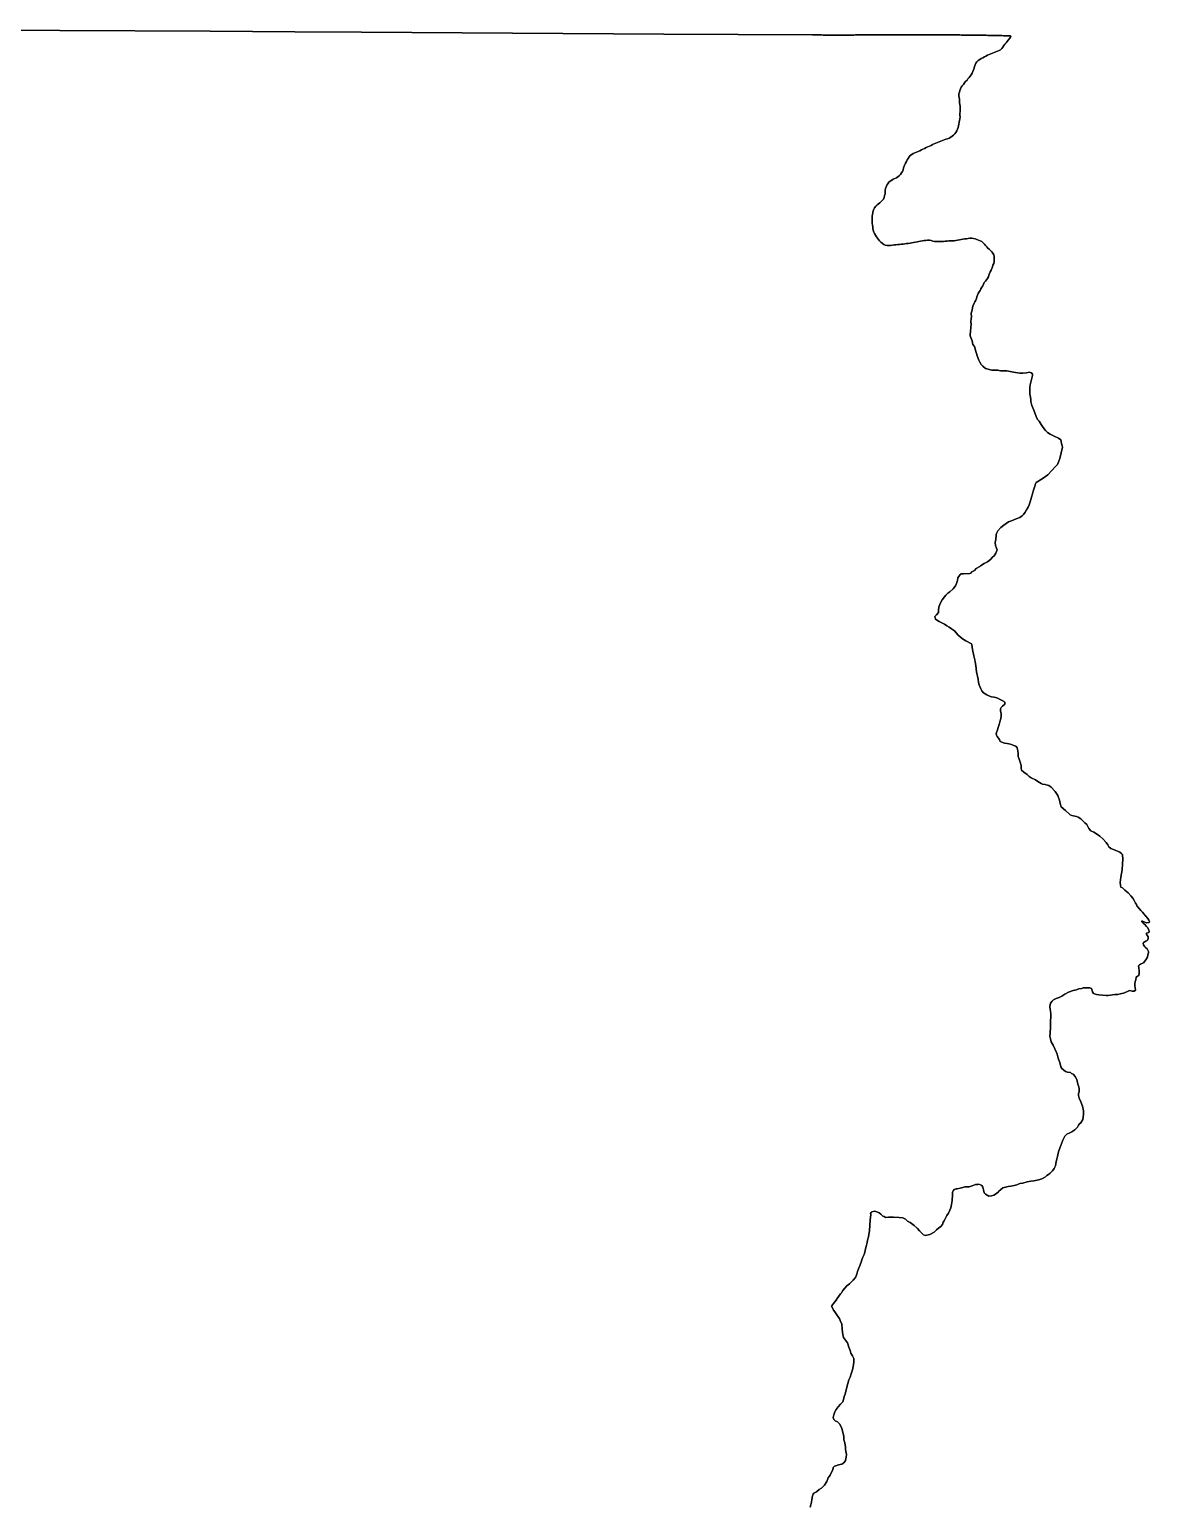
# Model space of a CAD drawing. Header units: inches. Extents: x 141448 to 685535, y 3466439 to 4099221.
# Drawn here: x 445499 to 457434, y 3763349 to 3779074 of the extents above; entities that cross this region are included whole.
import ezdxf

# ---------------------------------------------------------------- set-up
doc = ezdxf.new("R2010")
doc.units = ezdxf.units.IN
doc.header["$MEASUREMENT"] = 0
doc.layers.add('az_county', color=7, linetype='Continuous')

msp = doc.modelspace()

# ---------------------------------------------------------------- linework, layer by layer
at = {"layer": 'az_county'}
for points in [[(444208.90625, 3779073.75), (445820.53125, 3779064.75), (447422.84375, 3779055.75), (448326.03125, 3779050.75), (449036.0625, 3779046.25), (450644.96875, 3779035.75), (452258.09375, 3779025.5), (453843.59375, 3779015.75), (453862.90625, 3779015.75), (453883.8125, 3779015.5), (453901, 3779015.75), (453920, 3779015.5), (453939.09375, 3779015.5), (453958.09375, 3779015.25), (453977.1875, 3779015.25), (453996.3125, 3779015.25), (454015.40625, 3779015.25), (454034.5, 3779015.25), (454053.59375, 3779015.25), (454072.8125, 3779015.25), (454091.90625, 3779015.25), (454111, 3779015.25), (454130.1875, 3779015.25), (454149.3125, 3779015.25), (454168.5, 3779015.25), (454187.6875, 3779015.25), (454206.90625, 3779015.25), (454226.09375, 3779015.25), (454245.3125, 3779015.25), (454264.5, 3779015.25), (454283.6875, 3779015.25), (454302.90625, 3779015.5), (454322.09375, 3779015.5), (454341.40625, 3779015.5), (454360.59375, 3779015.75), (454379.8125, 3779015.75), (454399.09375, 3779015.75), (454418.3125, 3779015.75), (454437.59375, 3779015.75), (454456.8125, 3779015.75), (454476.09375, 3779015.75), (454495.3125, 3779016), (454514.59375, 3779016), (454533.8125, 3779016.25), (454553.09375, 3779016.25), (454572.3125, 3779016.25), (454591.59375, 3779016.25), (454610.90625, 3779016.25), (454630.09375, 3779016.25), (454649.40625, 3779016.25), (454668.59375, 3779016.5), (454687.90625, 3779016.5), (454707.09375, 3779016.75), (454726.3125, 3779016.75), (454745.59375, 3779016.75), (454764.8125, 3779016.75), (454784.09375, 3779016.75), (454803.3125, 3779016.75), (454822.5, 3779016.75), (454841.6875, 3779016.75), (454860.90625, 3779016.75), (454880.09375, 3779016.75), (454899.3125, 3779017), (454918.5, 3779017), (454937.6875, 3779017), (454956.90625, 3779017), (454976, 3779017), (454995.1875, 3779017), (455014.3125, 3779017), (455033.40625, 3779017), (455052.59375, 3779017), (455071.6875, 3779017), (455090.8125, 3779017), (455109.90625, 3779016.75), (455129, 3779016.75), (455148.09375, 3779016.75), (455167.09375, 3779016.75), (455186.1875, 3779016.75), (455205.3125, 3779016.75), (455224.3125, 3779016.75), (455243.3125, 3779016.75), (455262.3125, 3779016.5), (455281.3125, 3779016.25), (455300.1875, 3779016.25), (455319.09375, 3779016.25), (455338.09375, 3779016.25), (455357, 3779016), (455375.90625, 3779015.75), (455394.8125, 3779015.75), (455413.6875, 3779015.5), (455432.5, 3779015.25), (455451.40625, 3779015.25), (455470.1875, 3779015), (455488.90625, 3779014.75), (455495.8125, 3779014.75), (455507.8125, 3779014.75), (455526.5, 3779014.5), (455545.3125, 3779014.25), (455563.90625, 3779014), (455582.59375, 3779013.75), (455601.3125, 3779013.5), (455620, 3779013.25), (455638.59375, 3779013), (455657.3125, 3779012.75), (455675.8125, 3779012.25), (455694.40625, 3779012.25), (455712.90625, 3779011.75), (455731.40625, 3779011.25), (455749.90625, 3779011.25), (455768.40625, 3779010.75), (455786.90625, 3779010.25), (455805.3125, 3779010), (455823.6875, 3779009.5), (455842, 3779009.25), (455860.40625, 3779008.75), (455878.6875, 3779008.25), (455896.90625, 3779007.75), (455915.3125, 3779007.25), (455933.40625, 3779006.75), (455951.59375, 3779006.25), (455958.40625, 3778998.25), (455946.3125, 3778981.75), (455926.90625, 3778961.25), (455917.3125, 3778947.75), (455905.59375, 3778933), (455893.8125, 3778918.25), (455882.09375, 3778903.25), (455871.59375, 3778887.25), (455862.09375, 3778870.75), (455848.3125, 3778858.75), (455831.1875, 3778850.25), (455813.8125, 3778842.5), (455796.3125, 3778835.25), (455778.40625, 3778828.75), (455760.40625, 3778822.25), (455742.6875, 3778815.75), (455725.40625, 3778807.75), (455708.8125, 3778798.75), (455692, 3778789.75), (455675.09375, 3778781.25), (455658.3125, 3778772.5), (455641.40625, 3778763.75), (455624.8125, 3778754.25), (455609.3125, 3778743.25), (455595, 3778730.75), (455583.8125, 3778715.5), (455575.8125, 3778698.25), (455570.40625, 3778680.25), (455564.40625, 3778662.25), (455558.90625, 3778643.75), (455553, 3778625.75), (455545.09375, 3778608.5), (455535.3125, 3778592.25), (455524.1875, 3778576.75), (455512.09375, 3778562.25), (455499.59375, 3778548), (455490.90625, 3778533.75), (455474.8125, 3778519.25), (455462.8125, 3778504.25), (455451.1875, 3778489.25), (455439.8125, 3778474.25), (455428.90625, 3778458.75), (455418.6875, 3778442.5), (455412.8125, 3778424.75), (455408.40625, 3778406.25), (455403.59375, 3778387.75), (455403.59375, 3778368.75), (455406.40625, 3778350), (455408.3125, 3778331), (455409.8125, 3778312.25), (455411.40625, 3778293.25), (455413.4375, 3778274.25), (455415.84375, 3778255.5), (455417.71875, 3778236.75), (455417.21875, 3778217.75), (455416.125, 3778198.75), (455414.84375, 3778179.75), (455414.9375, 3778160.75), (455415.125, 3778141.75), (455412.34375, 3778123.25), (455408.53125, 3778104.25), (455405.125, 3778085.75), (455401.84375, 3778067), (455398.125, 3778048.25), (455394.34375, 3778029.75), (455389.4375, 3778011.25), (455381.125, 3777994.5), (455370.9375, 3777978.25), (455360.125, 3777962.75), (455346.9375, 3777949.25), (455332.125, 3777937.25), (455316.625, 3777926), (455300.125, 3777916.75), (455282.34375, 3777910.25), (455264.125, 3777904.75), (455245.9375, 3777899), (455228.34375, 3777892.25), (455211.34375, 3777883.5), (455194.125, 3777875.75), (455176.34375, 3777869), (455158.4375, 3777862.25), (455140.84375, 3777855.25), (455123.53125, 3777847.75), (455106.34375, 3777839.75), (455089.125, 3777831.75), (455071.9375, 3777823.5), (455054.84375, 3777815.25), (455037.625, 3777807.25), (455020.4375, 3777799), (455003.34375, 3777790.75), (454986.21875, 3777782.75), (454969.125, 3777774.25), (454951.9375, 3777766.25), (454934.03125, 3777759.75), (454916.125, 3777753.75), (454900.53125, 3777742.75), (454884.9375, 3777732), (454874.03125, 3777716.5), (454863.34375, 3777700.75), (454852.4375, 3777685.25), (454843.34375, 3777668.75), (454835.21875, 3777651.5), (454827.625, 3777634), (454820.53125, 3777616.25), (454814.125, 3777598.75), (454809.34375, 3777580.25), (454802.125, 3777562.75), (454792.4375, 3777546.25), (454781.71875, 3777530.5), (454768.625, 3777516.75), (454753.84375, 3777504.75), (454737.4375, 3777495.25), (454720.4375, 3777486.75), (454703.84375, 3777477.75), (454686.9375, 3777468.75), (454670.84375, 3777459), (454656.625, 3777446.25), (454645.125, 3777431.25), (454635.625, 3777414.75), (454627.53125, 3777397.25), (454621.9375, 3777379.25), (454619.125, 3777360.25), (454617.625, 3777341.75), (454616.125, 3777322.75), (454611.53125, 3777304.25), (454607.34375, 3777285.75), (454600.34375, 3777267.75), (454587.71875, 3777254.25), (454573.625, 3777241.5), (454561.125, 3777227.25), (454545.71875, 3777216.25), (454531.125, 3777204.25), (454518.03125, 3777190.25), (454505.4375, 3777175.75), (454495.625, 3777160), (454489.9375, 3777141.75), (454485.84375, 3777123.25), (454482.625, 3777104.5), (454480.21875, 3777085.75), (454478.71875, 3777066.75), (454478.625, 3777047.75), (454478.4375, 3777028.75), (454479.34375, 3777009.75), (454482.84375, 3776991), (454484.625, 3776972.25), (454486.71875, 3776953.25), (454490.4375, 3776934.75), (454496.125, 3776916.25), (454504.21875, 3776899.25), (454513.71875, 3776882.75), (454523.84375, 3776866.75), (454534.53125, 3776851), (454545.9375, 3776835.75), (454558.53125, 3776821.75), (454572.4375, 3776808.75), (454587.03125, 3776796.25), (454602.21875, 3776784.75), (454619.03125, 3776776.5), (454637.625, 3776772.25), (454656.625, 3776772.25), (454675.53125, 3776773.75), (454694.34375, 3776776.25), (454713.34375, 3776778.25), (454732.125, 3776780.25), (454751.03125, 3776782.25), (454769.9375, 3776784.25), (454788.84375, 3776786.25), (454807.625, 3776788.25), (454826.53125, 3776790.5), (454845.34375, 3776792.75), (454864.125, 3776795.75), (454882.9375, 3776798.75), (454901.625, 3776801.75), (454920.34375, 3776804.75), (454939.125, 3776807.75), (454957.84375, 3776811.25), (454976.4375, 3776814.25), (454995.125, 3776817.75), (455013.625, 3776822.25), (455032.34375, 3776825.75), (455051.21875, 3776827.25), (455070.21875, 3776829.25), (455088.9375, 3776830.25), (455107.125, 3776824.75), (455125.34375, 3776819.25), (455143.9375, 3776815.75), (455162.9375, 3776814.75), (455181.9375, 3776814.25), (455200.9375, 3776813.75), (455219.9375, 3776813.75), (455238.84375, 3776815), (455257.625, 3776817.25), (455276.4375, 3776820), (455295.34375, 3776821.75), (455314.4375, 3776821.75), (455333.4375, 3776821.5), (455352.21875, 3776823.75), (455370.9375, 3776827.25), (455389.625, 3776830.75), (455408.125, 3776834.25), (455426.84375, 3776838.25), (455445.4375, 3776841.75), (455464.21875, 3776844.25), (455476.125, 3776844.75), (455483.21875, 3776845.25), (455502.125, 3776847.25), (455520.9375, 3776849.25), (455539.9375, 3776849.75), (455559.03125, 3776847.75), (455577.34375, 3776843.25), (455595.625, 3776837.5), (455613.53125, 3776830.75), (455630.84375, 3776823.25), (455646.9375, 3776813.75), (455661.71875, 3776801.25), (455675.53125, 3776788.25), (455687.9375, 3776773.75), (455699.84375, 3776759), (455712.9375, 3776745.25), (455726.625, 3776732.25), (455740.4375, 3776719.25), (455753.125, 3776704.75), (455764.84375, 3776689.75), (455774.9375, 3776673.75), (455778.625, 3776655.25), (455779.4375, 3776636.25), (455779.34375, 3776617.25), (455778.34375, 3776598.25), (455773.9375, 3776579.75), (455766.21875, 3776562.5), (455761.21875, 3776544.25), (455754.71875, 3776526.25), (455747.03125, 3776508.75), (455737.9375, 3776492.25), (455729.125, 3776475.25), (455723.4375, 3776457.25), (455717.125, 3776439.25), (455707.84375, 3776422.75), (455697.4375, 3776407), (455686.125, 3776391.75), (455673.84375, 3776377.25), (455665.03125, 3776360.5), (455657.21875, 3776343.25), (455646.84375, 3776327.25), (455637.84375, 3776310.75), (455628.84375, 3776294), (455618.84375, 3776277.75), (455609.34375, 3776261.25), (455601.625, 3776244), (455595.34375, 3776226), (455590.03125, 3776207.75), (455582.9375, 3776190.25), (455573.84375, 3776173.5), (455564.625, 3776156.75), (455551.71875, 3776125.25), (455548.84375, 3776109.75), (455543.125, 3776085.5), (455535.4375, 3776051.25), (455536.9375, 3776012.75), (455535.625, 3775993.75), (455530.4375, 3775959.75), (455532.625, 3775933.25), (455531.84375, 3775898.5), (455526.53125, 3775856.25), (455523.21875, 3775826.25), (455522.53125, 3775810.5), (455544.03125, 3775757.75), (455553.4375, 3775719.75), (455570.4375, 3775695.25), (455581.625, 3775657.75), (455599.4375, 3775599), (455616.21875, 3775552.5), (455626.34375, 3775528.5), (455640.84375, 3775503.25), (455656.53125, 3775486.25), (455686.21875, 3775461.5), (455755.125, 3775446.25), (455819.71875, 3775443.75), (455846.53125, 3775438.75), (455881.34375, 3775436.25), (455914.9375, 3775435.75), (455983.84375, 3775423.25), (456053.84375, 3775412.25), (456083.71875, 3775412), (456122.21875, 3775417.25), (456155.21875, 3775421.75), (456174.125, 3775416.25), (456189.34375, 3775405), (456188.53125, 3775386.75), (456168.4375, 3775317.75), (456162.625, 3775289.25), (456158.125, 3775261), (456157.9375, 3775225), (456160.03125, 3775190.25), (456167.71875, 3775157), (456169.34375, 3775133.25), (456170.9375, 3775109.25), (456182.21875, 3775067), (456201.34375, 3775018), (456226.4375, 3774951.75), (456242.625, 3774919.25), (456258.9375, 3774902.75), (456281.21875, 3774864.75), (456299.9375, 3774833.25), (456326.53125, 3774803.25), (456346.4375, 3774780.25), (456376.21875, 3774762.25), (456418.84375, 3774741.25), (456464.9375, 3774719.5), (456489.84375, 3774702.75), (456493.9375, 3774683.75), (456498.125, 3774663), (456504.625, 3774639.75), (456506.34375, 3774625.75), (456477.21875, 3774504.75), (456469.03125, 3774475), (456452.34375, 3774439), (456433.84375, 3774416.5), (456350.125, 3774330.25), (456327.34375, 3774310.25), (456301.53125, 3774292.25), (456272.125, 3774275.25), (456227.34375, 3774246.25), (456220.4375, 3774234.25), (456211.125, 3774210.25), (456206.625, 3774187.25), (456195.4375, 3774156.25), (456187.84375, 3774127.5), (456178.4375, 3774090.75), (456162.84375, 3774041.5), (456150.9375, 3774009.75), (456140.34375, 3773985.25), (456124.21875, 3773957.25), (456110.625, 3773931.75), (456090.84375, 3773905.75), (456077.34375, 3773892.25), (456052.71875, 3773874.25), (456012.34375, 3773859.25), (455962.71875, 3773839.25), (455930.9375, 3773828), (455908.21875, 3773812.75), (455883.625, 3773792.25), (455848.625, 3773766.75), (455819.03125, 3773731.25), (455803.53125, 3773704.25), (455801.625, 3773694.5), (455799.03125, 3773672), (455797.625, 3773654.25), (455795.125, 3773639.75), (455788.125, 3773608.5), (455792.71875, 3773576.75), (455804.125, 3773549.75), (455809.4375, 3773531.25), (455806.9375, 3773522.75), (455804.4375, 3773513.75), (455795.125, 3773494.75), (455777.84375, 3773466.75), (455761.125, 3773451), (455739.625, 3773427.25), (455708.9375, 3773403.75), (455672.71875, 3773384.25), (455634.125, 3773360.75), (455624.84375, 3773353), (455587.4375, 3773332.5), (455568.4375, 3773311.75), (455541.4375, 3773295.5), (455530.34375, 3773282.25), (455518.03125, 3773278), (455453.53125, 3773276.25), (455425.34375, 3773275.75), (455417.9375, 3773267.75), (455408.625, 3773257.25), (455391.9375, 3773230.75), (455389.34375, 3773204.25), (455376.84375, 3773172.75), (455366.84375, 3773147.25), (455340.9375, 3773113.75), (455308.34375, 3773082.25), (455286.21875, 3773070.25), (455264.125, 3773045.75), (455248.625, 3773028.75), (455225.84375, 3772998.25), (455204.875, 3772959.25), (455191.0625, 3772918.75), (455185.375, 3772889.25), (455185.0625, 3772863.75), (455165.96875, 3772836.25), (455148.15625, 3772819.75), (455152.75, 3772793), (455194.0625, 3772765.75), (455248.15625, 3772739), (455273.65625, 3772720.5), (455299.15625, 3772705.75), (455322.875, 3772689.75), (455357.375, 3772666.25), (455396.65625, 3772622.25), (455436.65625, 3772587.25), (455442.96875, 3772582.75), (455476.15625, 3772560.75), (455536.375, 3772530.25), (455542.375, 3772521), (455547.96875, 3772468.25), (455563.96875, 3772400.25), (455571.46875, 3772358.25), (455576.15625, 3772336.25), (455583.875, 3772297), (455592.46875, 3772231.5), (455608.875, 3772151.75), (455613.46875, 3772118.75), (455620.5625, 3772091.75), (455636.65625, 3772049), (455646.375, 3772027.5), (455664.46875, 3772007.25), (455701.46875, 3771984.75), (455720.96875, 3771976.75), (455751.96875, 3771963.25), (455778.15625, 3771960.5), (455807.96875, 3771953.5), (455842.65625, 3771937.25), (455877.375, 3771918.25), (455884.75, 3771912.75), (455891.875, 3771907.75), (455893.46875, 3771886.25), (455867.0625, 3771863.75), (455852.96875, 3771849.25), (455845.46875, 3771836.5), (455847.75, 3771810.75), (455852.46875, 3771785.75), (455852.15625, 3771758.25), (455848.375, 3771731.75), (455840.65625, 3771698.25), (455830.65625, 3771669.75), (455820.0625, 3771638.75), (455815.5625, 3771611.75), (455803.75, 3771583.25), (455799.96875, 3771567.25), (455802.96875, 3771557.5), (455811.375, 3771542.75), (455836.15625, 3771510.75), (455843.25, 3771489.75), (455859.65625, 3771483), (455888.875, 3771471.25), (455918.75, 3771466.75), (455951.65625, 3771459.25), (455989.96875, 3771446), (456010.0625, 3771437.75), (456022.65625, 3771420), (456026.25, 3771407.75), (456033.875, 3771364.25), (456035.375, 3771328.25), (456044.96875, 3771300.25), (456055.65625, 3771267), (456066.375, 3771231.5), (456067.96875, 3771202.75), (456068.96875, 3771183.25), (456094.96875, 3771160.25), (456130.25, 3771135.75), (456153.25, 3771115.75), (456173.25, 3771102.25), (456218.25, 3771079.25), (456243.75, 3771060.75), (456280.15625, 3771040.75), (456294.15625, 3771034.75), (456324.0625, 3771030.25), (456348.96875, 3771023.75), (456361.15625, 3771018.75), (456386.65625, 3771002.75), (456427.875, 3770956), (456456.15625, 3770913), (456466.375, 3770892.75), (456475.25, 3770864), (456482.875, 3770827.25), (456494.15625, 3770793.5), (456537.875, 3770752.25), (456580.875, 3770715.25), (456589.375, 3770706.75), (456605.15625, 3770698.75), (456640.46875, 3770691.75), (456655.65625, 3770689), (456673.375, 3770681.5), (456703.65625, 3770664.25), (456746.0625, 3770620.5), (456767.875, 3770603.25), (456789.46875, 3770561.5), (456808.875, 3770535.75), (456840.46875, 3770522), (456869.5625, 3770504.75), (456903.5625, 3770479.75), (456936.375, 3770452.75), (456971.96875, 3770412.75), (456991.875, 3770386.75), (457000.25, 3770364.75), (457023.375, 3770348.75), (457049.875, 3770337.75), (457116.96875, 3770310.25), (457136.96875, 3770296.5), (457144.375, 3770289.75), (457147.375, 3770284.25), (457151.75, 3770231), (457147.65625, 3770185.25), (457142.875, 3770121.75), (457130.65625, 3770044.75), (457123.46875, 3769988), (457124.46875, 3769956.25), (457127.375, 3769936), (457145.5625, 3769927.75), (457172.875, 3769906.25), (457206.15625, 3769874.75), (457234.65625, 3769844.75), (457256.96875, 3769818.25), (457269.5625, 3769795.5), (457283.96875, 3769766.75), (457296.65625, 3769751.75), (457300.25, 3769738.25), (457322.65625, 3769710.75), (457341.96875, 3769689.75), (457358.875, 3769669.5), (457373.375, 3769651.75), (457393.375, 3769630.25), (457415.0625, 3769604.25), (457428.375, 3769585.25), (457434.375, 3769571.25), (457430.65625, 3769560.75), (457401.875, 3769556.75), (457366.65625, 3769571.75), (457358.65625, 3769576), (457350.75, 3769575.25), (457351.375, 3769566.75), (457368.375, 3769552.75), (457384.65625, 3769539.75), (457402.15625, 3769517.75), (457415.46875, 3769501.75), (457428.0625, 3769477.75), (457429.15625, 3769464.75), (457426.65625, 3769454.25), (457403.96875, 3769446), (457400.875, 3769432.75), (457404.46875, 3769428.75), (457414.15625, 3769418.5), (457420.15625, 3769406.25), (457421.25, 3769392.75), (457417.46875, 3769376.75), (457411.375, 3769367.25), (457394.75, 3769360.5), (457376.96875, 3769352.25), (457369.65625, 3769346.75), (457366.46875, 3769335.25), (457369.46875, 3769322.75), (457385.75, 3769302.5), (457396.65625, 3769292), (457408.15625, 3769279.25), (457423.15625, 3769252.75), (457422.46875, 3769236.75), (457415.5625, 3769216.25), (457414.75, 3769191), (457394.375, 3769161.25), (457372.15625, 3769131.5), (457337.25, 3769117.75), (457326.15625, 3769110.25), (457317.46875, 3769097.75), (457320.96875, 3769074.25), (457325.0625, 3769045.75), (457324.15625, 3769018.75), (457319.75, 3768994.75), (457306.25, 3768987.75), (457293.96875, 3768978), (457287.65625, 3768948.75), (457281.375, 3768930.25), (457278.65625, 3768903), (457278.46875, 3768880.25), (457280.875, 3768868.25), (457286.15625, 3768839.75), (457272.5625, 3768828.25), (457250.65625, 3768830.25), (457224.46875, 3768836.25), (457213.46875, 3768832.5), (457169.375, 3768811.5), (457157.0625, 3768808.5), (457120.96875, 3768801.5), (457095.96875, 3768794.25), (457063.5625, 3768791.5), (456995.75, 3768782.75), (456972.5625, 3768782.25), (456934.75, 3768785.75), (456895.65625, 3768789.75), (456870.15625, 3768794.75), (456839.0625, 3768805.25), (456826.96875, 3768820.75), (456815.0625, 3768855.25), (456805.375, 3768861.25), (456796.875, 3768865.75), (456776.65625, 3768865.25), (456726.0625, 3768865), (456713.75, 3768858.25), (456682.65625, 3768853.75), (456656.375, 3768843.5), (456622.0625, 3768835.25), (456571.875, 3768817.75), (456533.25, 3768796.75), (456500.65625, 3768775), (456471.375, 3768762.25), (456440.65625, 3768751.75), (456412.46875, 3768736.5), (456395.875, 3768720.75), (456379.875, 3768700.75), (456374.0625, 3768664.75), (456374.46875, 3768633.5), (456379.75, 3768617.75), (456384.375, 3768582.25), (456384.15625, 3768552.25), (456380.15625, 3768514.25), (456378.0625, 3768485), (456378.96875, 3768450.25), (456374.15625, 3768381.75), (456373.875, 3768349.25), (456378.5625, 3768319.75), (456384.96875, 3768288.75), (456406.65625, 3768253.75), (456424.65625, 3768214.25), (456443.25, 3768174.5), (456449.15625, 3768157.25), (456457.46875, 3768129.25), (456465.25, 3768104.75), (456478.96875, 3768067.25), (456489.65625, 3768023.75), (456501.0625, 3768005.25), (456516.875, 3767989.25), (456537.96875, 3767973.75), (456561.75, 3767966.25), (456590.96875, 3767960.75), (456604.375, 3767952.75), (456619.5625, 3767943.25), (456642.5625, 3767920.5), (456658.75, 3767885.75), (456668.25, 3767855.5), (456672.375, 3767837.75), (456682.5625, 3767810.25), (456685.96875, 3767787.75), (456683.96875, 3767755.25), (456679.46875, 3767736.75), (456679.375, 3767717.25), (456684.65625, 3767690.25), (456704.375, 3767649.75), (456720.46875, 3767602.75), (456731.09375, 3767552.5), (456729.59375, 3767519.5), (456726.90625, 3767485.75), (456722.40625, 3767460.75), (456715, 3767445), (456702, 3767426.25), (456689.6875, 3767415.75), (456679.1875, 3767400.75), (456666.1875, 3767381.25), (456654.5, 3767366), (456639.09375, 3767350.25), (456607.78125, 3767330.75), (456585.09375, 3767318.25), (456552.6875, 3767304.5), (456532.40625, 3767282.75), (456511.28125, 3767242.25), (456489.40625, 3767185.25), (456482, 3767165.75), (456467, 3767126.75), (456460.6875, 3767101.75), (456453.6875, 3767067.25), (456449.28125, 3767053.25), (456441, 3767014.75), (456433.90625, 3766966.75), (456420.28125, 3766939.25), (456399.90625, 3766915), (456375.28125, 3766891.25), (456357.5, 3766873.75), (456340.90625, 3766864.75), (456324.40625, 3766851.25), (456302.90625, 3766836.75), (456286.28125, 3766830.25), (456264.28125, 3766823.25), (456236.1875, 3766816.75), (456200.09375, 3766809.5), (456170.6875, 3766804.25), (456129.1875, 3766797.75), (456085.1875, 3766784.25), (456053.40625, 3766778.25), (456020.90625, 3766765.75), (455991.5, 3766758), (455955.5, 3766751.5), (455928.59375, 3766746.25), (455898.59375, 3766739.75), (455871.09375, 3766732.75), (455845.28125, 3766712.75), (455829.5, 3766697), (455823.78125, 3766691.25), (455803.5, 3766674.25), (455777.09375, 3766656.75), (455751.40625, 3766647.25), (455723.90625, 3766646.25), (455687.5, 3766667.25), (455671.6875, 3766681.5), (455664, 3766712.25), (455659.40625, 3766741.5), (455648, 3766759.25), (455633.40625, 3766766.75), (455616.40625, 3766772.25), (455605.28125, 3766769.5), (455580.28125, 3766768.25), (455543.5, 3766755.75), (455514.1875, 3766745.75), (455467.1875, 3766744.25), (455446.40625, 3766738.25), (455418.1875, 3766730.5), (455384, 3766721), (455374.1875, 3766722.25), (455352.78125, 3766715.75), (455342.28125, 3766701.25), (455336.09375, 3766687.75), (455335.90625, 3766659.75), (455332.28125, 3766598.5), (455322.78125, 3766555.75), (455315.78125, 3766521.75), (455305.1875, 3766493.75), (455293.40625, 3766462.5), (455274.90625, 3766437), (455260, 3766410.75), (455244.5, 3766383.25), (455234, 3766366.25), (455227.6875, 3766343.75), (455210.40625, 3766321.25), (455186.5, 3766304.25), (455166.1875, 3766287.5), (455138.5, 3766260.75), (455091.90625, 3766236.75), (455043.59375, 3766227.25), (455027.1875, 3766232.25), (454984.78125, 3766275.25), (454963, 3766298.75), (454927.90625, 3766330.75), (454883.59375, 3766363), (454855.6875, 3766379.25), (454835.09375, 3766398.25), (454807.09375, 3766412.5), (454768.09375, 3766417.75), (454706.5, 3766419.25), (454654, 3766419.75), (454621.6875, 3766418.75), (454607.6875, 3766426.25), (454594.28125, 3766432.25), (454571.90625, 3766451.5), (454551.90625, 3766468.25), (454526.90625, 3766479.25), (454508.09375, 3766486.25), (454474.40625, 3766478.5), (454469.5, 3766470.75), (454461.5, 3766460.25), (454463.90625, 3766449.25), (454456, 3766388.75), (454450.1875, 3766277), (454441.09375, 3766212.75), (454430.40625, 3766175.75), (454426.59375, 3766151.25), (454418.40625, 3766120.75), (454407.6875, 3766081.75), (454400.09375, 3766049.25), (454391.90625, 3766022.5), (454380.09375, 3765995.75), (454370.09375, 3765964.75), (454362, 3765940.25), (454344.5, 3765895.75), (454331.5, 3765871.25), (454323.28125, 3765840.25), (454317, 3765814), (454302, 3765779.25), (454277.40625, 3765751.25), (454256.5, 3765729.5), (454236.1875, 3765710.25), (454207.28125, 3765687.75), (454189.28125, 3765663.25), (454167.90625, 3765638.5), (454151.1875, 3765614.25), (454143.1875, 3765603.75), (454124.59375, 3765579.75), (454107.40625, 3765555.25), (454095, 3765537.75), (454082.59375, 3765520), (454066, 3765499.75), (454055.5, 3765487.25), (454048.09375, 3765476.75), (454046.78125, 3765468.25), (454051.59375, 3765460.25), (454067.90625, 3765431.5), (454080.5, 3765413.75), (454094.40625, 3765390.25), (454114.90625, 3765359.75), (454129.40625, 3765340.5), (454143.1875, 3765308.75), (454153.90625, 3765283.5), (454159, 3765228.25), (454162.40625, 3765194.75), (454166.40625, 3765172.25), (454174.6875, 3765139.75), (454185.40625, 3765123.75), (454195.1875, 3765109), (454214.5, 3765080.25), (454231.78125, 3765035.75), (454243.09375, 3764999.25), (454250.1875, 3764971.75), (454268.28125, 3764942.75), (454277.40625, 3764931), (454284.5, 3764915.25), (454284.90625, 3764880.25), (454280.28125, 3764847.75), (454270.09375, 3764796), (454255.09375, 3764751.5), (454243.1875, 3764715.5), (454230.1875, 3764686.25), (454220.09375, 3764650.25), (454205.59375, 3764596), (454189.90625, 3764533.75), (454180.78125, 3764511.25), (454173.5, 3764478.25), (454167.1875, 3764452), (454143.1875, 3764429), (454116.09375, 3764401.75), (454097, 3764373.25), (454082.6875, 3764346.75), (454069, 3764314), (454063.90625, 3764285.25), (454069.90625, 3764266.25), (454085.5, 3764250.25), (454109.28125, 3764241.5), (454132.28125, 3764218.25), (454148.5, 3764188.25), (454156.28125, 3764169.75), (454171.09375, 3764115.25), (454177.59375, 3764083.75), (454177.28125, 3764047.75), (454187.40625, 3764017.75), (454193.09375, 3763970.75), (454196.1875, 3763950.75), (454200, 3763926), (454204.6875, 3763891.75), (454200.78125, 3763863.75), (454197, 3763845.25), (454193.1875, 3763828.75), (454181.40625, 3763805.75), (454176.1875, 3763802.25), (454157.40625, 3763790), (454121.40625, 3763781.25), (454093.1875, 3763773.25), (454077.90625, 3763768.75), (454065, 3763752.75), (454059.28125, 3763730.25), (454042.5, 3763698), (454030.1875, 3763673.75), (454011, 3763645.25), (453994.1875, 3763603), (453971.90625, 3763565.25), (453938.6875, 3763533.75), (453915.40625, 3763518), (453884.6875, 3763495.75), (453858.90625, 3763478.75), (453851.5, 3763468.25), (453847.6875, 3763458), (453844.59375, 3763450.75), (453834.5, 3763414.25), (453832.5, 3763384.25), (453824.90625, 3763354.75), (453818, 3763332.25)], [(453818, 3763332.25), (453824.90625, 3763354.75), (453832.5, 3763384.25), (453834.5, 3763414.25), (453844.59375, 3763450.75), (453847.6875, 3763458), (453851.5, 3763468.25), (453858.90625, 3763478.75), (453884.6875, 3763495.75), (453915.40625, 3763518), (453938.6875, 3763533.75), (453971.90625, 3763565.25), (453994.1875, 3763603), (454011, 3763645.25), (454030.1875, 3763673.75), (454042.5, 3763698), (454059.28125, 3763730.25), (454065, 3763752.75), (454077.90625, 3763768.75), (454093.1875, 3763773.25), (454121.40625, 3763781.25), (454157.40625, 3763790), (454176.1875, 3763802.25), (454181.40625, 3763805.75), (454193.1875, 3763828.75), (454197, 3763845.25), (454200.78125, 3763863.75), (454204.6875, 3763891.75), (454200, 3763926), (454196.1875, 3763950.75), (454193.09375, 3763970.75), (454187.40625, 3764017.75), (454177.28125, 3764047.75), (454177.59375, 3764083.75), (454171.09375, 3764115.25), (454156.28125, 3764169.75), (454148.5, 3764188.25), (454132.28125, 3764218.25), (454109.28125, 3764241.5), (454085.5, 3764250.25), (454069.90625, 3764266.25), (454063.90625, 3764285.25), (454069, 3764314), (454082.6875, 3764346.75), (454097, 3764373.25), (454116.09375, 3764401.75), (454143.1875, 3764429), (454167.1875, 3764452), (454173.5, 3764478.25), (454180.78125, 3764511.25), (454189.90625, 3764533.75), (454205.59375, 3764596), (454220.09375, 3764650.25), (454230.1875, 3764686.25), (454243.1875, 3764715.5), (454255.09375, 3764751.5), (454270.09375, 3764796), (454280.28125, 3764847.75), (454284.90625, 3764880.25), (454284.5, 3764915.25), (454277.40625, 3764931), (454268.28125, 3764942.75), (454250.1875, 3764971.75), (454243.09375, 3764999.25), (454231.78125, 3765035.75), (454214.5, 3765080.25), (454195.1875, 3765109), (454185.40625, 3765123.75), (454174.6875, 3765139.75), (454166.40625, 3765172.25), (454162.40625, 3765194.75), (454159, 3765228.25), (454153.90625, 3765283.5), (454143.1875, 3765308.75), (454129.40625, 3765340.5), (454114.90625, 3765359.75), (454094.40625, 3765390.25), (454080.5, 3765413.75), (454067.90625, 3765431.5), (454051.59375, 3765460.25), (454046.78125, 3765468.25), (454048.09375, 3765476.75), (454055.5, 3765487.25), (454066, 3765499.75), (454082.59375, 3765520), (454095, 3765537.75), (454107.40625, 3765555.25), (454124.59375, 3765579.75), (454143.1875, 3765603.75), (454151.1875, 3765614.25), (454167.90625, 3765638.5), (454189.28125, 3765663.25), (454207.28125, 3765687.75), (454236.1875, 3765710.25), (454256.5, 3765729.5), (454277.40625, 3765751.25), (454302, 3765779.25), (454317, 3765814), (454323.28125, 3765840.25), (454331.5, 3765871.25), (454344.5, 3765895.75), (454362, 3765940.25), (454370.09375, 3765964.75), (454380.09375, 3765995.75), (454391.90625, 3766022.5), (454400.09375, 3766049.25), (454407.6875, 3766081.75), (454418.40625, 3766120.75), (454426.59375, 3766151.25), (454430.40625, 3766175.75), (454441.09375, 3766212.75), (454450.1875, 3766277), (454456, 3766388.75), (454463.90625, 3766449.25), (454461.5, 3766460.25), (454469.5, 3766470.75), (454474.40625, 3766478.5), (454508.09375, 3766486.25), (454526.90625, 3766479.25), (454551.90625, 3766468.25), (454571.90625, 3766451.5), (454594.28125, 3766432.25), (454607.6875, 3766426.25), (454621.6875, 3766418.75), (454654, 3766419.75), (454706.5, 3766419.25), (454768.09375, 3766417.75), (454807.09375, 3766412.5), (454835.09375, 3766398.25), (454855.6875, 3766379.25), (454883.59375, 3766363), (454927.90625, 3766330.75), (454963, 3766298.75), (454984.78125, 3766275.25), (455027.1875, 3766232.25), (455043.59375, 3766227.25), (455091.90625, 3766236.75), (455138.5, 3766260.75), (455166.1875, 3766287.5), (455186.5, 3766304.25), (455210.40625, 3766321.25), (455227.6875, 3766343.75), (455234, 3766366.25), (455244.5, 3766383.25), (455260, 3766410.75), (455274.90625, 3766437), (455293.40625, 3766462.5), (455305.1875, 3766493.75), (455315.78125, 3766521.75), (455322.78125, 3766555.75), (455332.28125, 3766598.5), (455335.90625, 3766659.75), (455336.09375, 3766687.75), (455342.28125, 3766701.25), (455352.78125, 3766715.75), (455374.1875, 3766722.25), (455384, 3766721), (455418.1875, 3766730.5), (455446.40625, 3766738.25), (455467.1875, 3766744.25), (455514.1875, 3766745.75), (455543.5, 3766755.75), (455580.28125, 3766768.25), (455605.28125, 3766769.5), (455616.40625, 3766772.25), (455633.40625, 3766766.75), (455648, 3766759.25), (455659.40625, 3766741.5), (455664, 3766712.25), (455671.6875, 3766681.5), (455687.5, 3766667.25), (455723.90625, 3766646.25), (455751.40625, 3766647.25), (455777.09375, 3766656.75), (455803.5, 3766674.25), (455823.78125, 3766691.25), (455829.5, 3766697), (455845.28125, 3766712.75), (455871.09375, 3766732.75), (455898.59375, 3766739.75), (455928.59375, 3766746.25), (455955.5, 3766751.5), (455991.5, 3766758), (456020.90625, 3766765.75), (456053.40625, 3766778.25), (456085.1875, 3766784.25), (456129.1875, 3766797.75), (456170.6875, 3766804.25), (456200.09375, 3766809.5), (456236.1875, 3766816.75), (456264.28125, 3766823.25), (456286.28125, 3766830.25), (456302.90625, 3766836.75), (456324.40625, 3766851.25), (456340.90625, 3766864.75), (456357.5, 3766873.75), (456375.28125, 3766891.25), (456399.90625, 3766915), (456420.28125, 3766939.25), (456433.90625, 3766966.75), (456441, 3767014.75), (456449.28125, 3767053.25), (456453.6875, 3767067.25), (456460.6875, 3767101.75), (456467, 3767126.75), (456482, 3767165.75), (456489.40625, 3767185.25), (456511.28125, 3767242.25), (456532.40625, 3767282.75), (456552.6875, 3767304.5), (456585.09375, 3767318.25), (456607.78125, 3767330.75), (456639.09375, 3767350.25), (456654.5, 3767366), (456666.1875, 3767381.25), (456679.1875, 3767400.75), (456689.6875, 3767415.75), (456702, 3767426.25), (456715, 3767445), (456722.40625, 3767460.75), (456726.90625, 3767485.75), (456729.59375, 3767519.5), (456731.09375, 3767552.5), (456720.46875, 3767602.75), (456704.375, 3767649.75), (456684.65625, 3767690.25), (456679.375, 3767717.25), (456679.46875, 3767736.75), (456683.96875, 3767755.25), (456685.96875, 3767787.75), (456682.5625, 3767810.25), (456672.375, 3767837.75), (456668.25, 3767855.5), (456658.75, 3767885.75), (456642.5625, 3767920.5), (456619.5625, 3767943.25), (456604.375, 3767952.75), (456590.96875, 3767960.75), (456561.75, 3767966.25), (456537.96875, 3767973.75), (456516.875, 3767989.25), (456501.0625, 3768005.25), (456489.65625, 3768023.75), (456478.96875, 3768067.25), (456465.25, 3768104.75), (456457.46875, 3768129.25), (456449.15625, 3768157.25), (456443.25, 3768174.5), (456424.65625, 3768214.25), (456406.65625, 3768253.75), (456384.96875, 3768288.75), (456378.5625, 3768319.75), (456373.875, 3768349.25), (456374.15625, 3768381.75), (456378.96875, 3768450.25), (456378.0625, 3768485), (456380.15625, 3768514.25), (456384.15625, 3768552.25), (456384.375, 3768582.25), (456379.75, 3768617.75), (456374.46875, 3768633.5), (456374.0625, 3768664.75), (456379.875, 3768700.75), (456395.875, 3768720.75), (456412.46875, 3768736.5), (456440.65625, 3768751.75), (456471.375, 3768762.25), (456500.65625, 3768775), (456533.25, 3768796.75), (456571.875, 3768817.75), (456622.0625, 3768835.25), (456656.375, 3768843.5), (456682.65625, 3768853.75), (456713.75, 3768858.25), (456726.0625, 3768865), (456776.65625, 3768865.25), (456796.875, 3768865.75), (456805.375, 3768861.25), (456815.0625, 3768855.25), (456826.96875, 3768820.75), (456839.0625, 3768805.25), (456870.15625, 3768794.75), (456895.65625, 3768789.75), (456934.75, 3768785.75), (456972.5625, 3768782.25), (456995.75, 3768782.75), (457063.5625, 3768791.5), (457095.96875, 3768794.25), (457120.96875, 3768801.5), (457157.0625, 3768808.5), (457169.375, 3768811.5), (457213.46875, 3768832.5), (457224.46875, 3768836.25), (457250.65625, 3768830.25), (457272.5625, 3768828.25), (457286.15625, 3768839.75), (457280.875, 3768868.25), (457278.46875, 3768880.25), (457278.65625, 3768903), (457281.375, 3768930.25), (457287.65625, 3768948.75), (457293.96875, 3768978), (457306.25, 3768987.75), (457319.75, 3768994.75), (457324.15625, 3769018.75), (457325.0625, 3769045.75), (457320.96875, 3769074.25), (457317.46875, 3769097.75), (457326.15625, 3769110.25), (457337.25, 3769117.75), (457372.15625, 3769131.5), (457394.375, 3769161.25), (457414.75, 3769191), (457415.5625, 3769216.25), (457422.46875, 3769236.75), (457423.15625, 3769252.75), (457408.15625, 3769279.25), (457396.65625, 3769292), (457385.75, 3769302.5), (457369.46875, 3769322.75), (457366.46875, 3769335.25), (457369.65625, 3769346.75), (457376.96875, 3769352.25), (457394.75, 3769360.5), (457411.375, 3769367.25), (457417.46875, 3769376.75), (457421.25, 3769392.75), (457420.15625, 3769406.25), (457414.15625, 3769418.5), (457404.46875, 3769428.75), (457400.875, 3769432.75), (457403.96875, 3769446), (457426.65625, 3769454.25), (457429.15625, 3769464.75), (457428.0625, 3769477.75), (457415.46875, 3769501.75), (457402.15625, 3769517.75), (457384.65625, 3769539.75), (457368.375, 3769552.75), (457351.375, 3769566.75), (457350.75, 3769575.25), (457358.65625, 3769576), (457366.65625, 3769571.75), (457401.875, 3769556.75), (457430.65625, 3769560.75), (457434.375, 3769571.25), (457428.375, 3769585.25), (457415.0625, 3769604.25), (457393.375, 3769630.25), (457373.375, 3769651.75), (457358.875, 3769669.5), (457341.96875, 3769689.75), (457322.65625, 3769710.75), (457300.25, 3769738.25), (457296.65625, 3769751.75), (457283.96875, 3769766.75), (457269.5625, 3769795.5), (457256.96875, 3769818.25), (457234.65625, 3769844.75), (457206.15625, 3769874.75), (457172.875, 3769906.25), (457145.5625, 3769927.75), (457127.375, 3769936), (457124.46875, 3769956.25), (457123.46875, 3769988), (457130.65625, 3770044.75), (457142.875, 3770121.75), (457147.65625, 3770185.25), (457151.75, 3770231), (457147.375, 3770284.25), (457144.375, 3770289.75), (457136.96875, 3770296.5), (457116.96875, 3770310.25), (457049.875, 3770337.75), (457023.375, 3770348.75), (457000.25, 3770364.75), (456991.875, 3770386.75), (456971.96875, 3770412.75), (456936.375, 3770452.75), (456903.5625, 3770479.75), (456869.5625, 3770504.75), (456840.46875, 3770522), (456808.875, 3770535.75), (456789.46875, 3770561.5), (456767.875, 3770603.25), (456746.0625, 3770620.5), (456703.65625, 3770664.25), (456673.375, 3770681.5), (456655.65625, 3770689), (456640.46875, 3770691.75), (456605.15625, 3770698.75), (456589.375, 3770706.75), (456580.875, 3770715.25), (456537.875, 3770752.25), (456494.15625, 3770793.5), (456482.875, 3770827.25), (456475.25, 3770864), (456466.375, 3770892.75), (456456.15625, 3770913), (456427.875, 3770956), (456386.65625, 3771002.75), (456361.15625, 3771018.75), (456348.96875, 3771023.75), (456324.0625, 3771030.25), (456294.15625, 3771034.75), (456280.15625, 3771040.75), (456243.75, 3771060.75), (456218.25, 3771079.25), (456173.25, 3771102.25), (456153.25, 3771115.75), (456130.25, 3771135.75), (456094.96875, 3771160.25), (456068.96875, 3771183.25), (456067.96875, 3771202.75), (456066.375, 3771231.5), (456055.65625, 3771267), (456044.96875, 3771300.25), (456035.375, 3771328.25), (456033.875, 3771364.25), (456026.25, 3771407.75), (456022.65625, 3771420), (456010.0625, 3771437.75), (455989.96875, 3771446), (455951.65625, 3771459.25), (455918.75, 3771466.75), (455888.875, 3771471.25), (455859.65625, 3771483), (455843.25, 3771489.75), (455836.15625, 3771510.75), (455811.375, 3771542.75), (455802.96875, 3771557.5), (455799.96875, 3771567.25), (455803.75, 3771583.25), (455815.5625, 3771611.75), (455820.0625, 3771638.75), (455830.65625, 3771669.75), (455840.65625, 3771698.25), (455848.375, 3771731.75), (455852.15625, 3771758.25), (455852.46875, 3771785.75), (455847.75, 3771810.75), (455845.46875, 3771836.5), (455852.96875, 3771849.25), (455867.0625, 3771863.75), (455893.46875, 3771886.25), (455891.875, 3771907.75), (455884.75, 3771912.75), (455877.375, 3771918.25), (455842.65625, 3771937.25), (455807.96875, 3771953.5), (455778.15625, 3771960.5), (455751.96875, 3771963.25), (455720.96875, 3771976.75), (455701.46875, 3771984.75), (455664.46875, 3772007.25), (455646.375, 3772027.5), (455636.65625, 3772049), (455620.5625, 3772091.75), (455613.46875, 3772118.75), (455608.875, 3772151.75), (455592.46875, 3772231.5), (455583.875, 3772297), (455576.15625, 3772336.25), (455571.46875, 3772358.25), (455563.96875, 3772400.25), (455547.96875, 3772468.25), (455542.375, 3772521), (455536.375, 3772530.25), (455476.15625, 3772560.75), (455442.96875, 3772582.75), (455436.65625, 3772587.25), (455396.65625, 3772622.25), (455357.375, 3772666.25), (455322.875, 3772689.75), (455299.15625, 3772705.75), (455273.65625, 3772720.5), (455248.15625, 3772739), (455194.0625, 3772765.75), (455152.75, 3772793), (455148.15625, 3772819.75), (455165.96875, 3772836.25), (455185.0625, 3772863.75), (455185.375, 3772889.25), (455191.0625, 3772918.75), (455204.875, 3772959.25), (455225.84375, 3772998.25), (455248.625, 3773028.75), (455264.125, 3773045.75), (455286.21875, 3773070.25), (455308.34375, 3773082.25), (455340.9375, 3773113.75), (455366.84375, 3773147.25), (455376.84375, 3773172.75), (455389.34375, 3773204.25), (455391.9375, 3773230.75), (455408.625, 3773257.25), (455417.9375, 3773267.75), (455425.34375, 3773275.75), (455453.53125, 3773276.25), (455518.03125, 3773278), (455530.34375, 3773282.25), (455541.4375, 3773295.5), (455568.4375, 3773311.75), (455587.4375, 3773332.5), (455624.84375, 3773353), (455634.125, 3773360.75), (455672.71875, 3773384.25), (455708.9375, 3773403.75), (455739.625, 3773427.25), (455761.125, 3773451), (455777.84375, 3773466.75), (455795.125, 3773494.75), (455804.4375, 3773513.75), (455806.9375, 3773522.75), (455809.4375, 3773531.25), (455804.125, 3773549.75), (455792.71875, 3773576.75), (455788.125, 3773608.5), (455795.125, 3773639.75), (455797.625, 3773654.25), (455799.03125, 3773672), (455801.625, 3773694.5), (455803.53125, 3773704.25), (455819.03125, 3773731.25), (455848.625, 3773766.75), (455883.625, 3773792.25), (455908.21875, 3773812.75), (455930.9375, 3773828), (455962.71875, 3773839.25), (456012.34375, 3773859.25), (456052.71875, 3773874.25), (456077.34375, 3773892.25), (456090.84375, 3773905.75), (456110.625, 3773931.75), (456124.21875, 3773957.25), (456140.34375, 3773985.25), (456150.9375, 3774009.75), (456162.84375, 3774041.5), (456178.4375, 3774090.75), (456187.84375, 3774127.5), (456195.4375, 3774156.25), (456206.625, 3774187.25), (456211.125, 3774210.25), (456220.4375, 3774234.25), (456227.34375, 3774246.25), (456272.125, 3774275.25), (456301.53125, 3774292.25), (456327.34375, 3774310.25), (456350.125, 3774330.25), (456433.84375, 3774416.5), (456452.34375, 3774439), (456469.03125, 3774475), (456477.21875, 3774504.75), (456506.34375, 3774625.75), (456504.625, 3774639.75), (456498.125, 3774663), (456493.9375, 3774683.75), (456489.84375, 3774702.75), (456464.9375, 3774719.5), (456418.84375, 3774741.25), (456376.21875, 3774762.25), (456346.4375, 3774780.25), (456326.53125, 3774803.25), (456299.9375, 3774833.25), (456281.21875, 3774864.75), (456258.9375, 3774902.75), (456242.625, 3774919.25), (456226.4375, 3774951.75), (456201.34375, 3775018), (456182.21875, 3775067), (456170.9375, 3775109.25), (456169.34375, 3775133.25), (456167.71875, 3775157), (456160.03125, 3775190.25), (456157.9375, 3775225), (456158.125, 3775261), (456162.625, 3775289.25), (456168.4375, 3775317.75), (456188.53125, 3775386.75), (456189.34375, 3775405), (456174.125, 3775416.25), (456155.21875, 3775421.75), (456122.21875, 3775417.25), (456083.71875, 3775412), (456053.84375, 3775412.25), (455983.84375, 3775423.25), (455914.9375, 3775435.75), (455881.34375, 3775436.25), (455846.53125, 3775438.75), (455819.71875, 3775443.75), (455755.125, 3775446.25), (455686.21875, 3775461.5), (455656.53125, 3775486.25), (455640.84375, 3775503.25), (455626.34375, 3775528.5), (455616.21875, 3775552.5), (455599.4375, 3775599), (455581.625, 3775657.75), (455570.4375, 3775695.25), (455553.4375, 3775719.75), (455544.03125, 3775757.75), (455522.53125, 3775810.5), (455523.21875, 3775826.25), (455526.53125, 3775856.25), (455531.84375, 3775898.5), (455532.625, 3775933.25), (455530.4375, 3775959.75), (455535.625, 3775993.75), (455536.9375, 3776012.75), (455535.4375, 3776051.25), (455543.125, 3776085.5), (455548.84375, 3776109.75), (455551.71875, 3776125.25), (455564.625, 3776156.75), (455573.84375, 3776173.5), (455582.9375, 3776190.25), (455590.03125, 3776207.75), (455595.34375, 3776226), (455601.625, 3776244), (455609.34375, 3776261.25), (455618.84375, 3776277.75), (455628.84375, 3776294), (455637.84375, 3776310.75), (455646.84375, 3776327.25), (455657.21875, 3776343.25), (455665.03125, 3776360.5), (455673.84375, 3776377.25), (455686.125, 3776391.75), (455697.4375, 3776407), (455707.84375, 3776422.75), (455717.125, 3776439.25), (455723.4375, 3776457.25), (455729.125, 3776475.25), (455737.9375, 3776492.25), (455747.03125, 3776508.75), (455754.71875, 3776526.25), (455761.21875, 3776544.25), (455766.21875, 3776562.5), (455773.9375, 3776579.75), (455778.34375, 3776598.25), (455779.34375, 3776617.25), (455779.4375, 3776636.25), (455778.625, 3776655.25), (455774.9375, 3776673.75), (455764.84375, 3776689.75), (455753.125, 3776704.75), (455740.4375, 3776719.25), (455726.625, 3776732.25), (455712.9375, 3776745.25), (455699.84375, 3776759), (455687.9375, 3776773.75), (455675.53125, 3776788.25), (455661.71875, 3776801.25), (455646.9375, 3776813.75), (455630.84375, 3776823.25), (455613.53125, 3776830.75), (455595.625, 3776837.5), (455577.34375, 3776843.25), (455559.03125, 3776847.75), (455539.9375, 3776849.75), (455520.9375, 3776849.25), (455502.125, 3776847.25), (455483.21875, 3776845.25), (455476.125, 3776844.75), (455464.21875, 3776844.25), (455445.4375, 3776841.75), (455426.84375, 3776838.25), (455408.125, 3776834.25), (455389.625, 3776830.75), (455370.9375, 3776827.25), (455352.21875, 3776823.75), (455333.4375, 3776821.5), (455314.4375, 3776821.75), (455295.34375, 3776821.75), (455276.4375, 3776820), (455257.625, 3776817.25), (455238.84375, 3776815), (455219.9375, 3776813.75), (455200.9375, 3776813.75), (455181.9375, 3776814.25), (455162.9375, 3776814.75), (455143.9375, 3776815.75), (455125.34375, 3776819.25), (455107.125, 3776824.75), (455088.9375, 3776830.25), (455070.21875, 3776829.25), (455051.21875, 3776827.25), (455032.34375, 3776825.75), (455013.625, 3776822.25), (454995.125, 3776817.75), (454976.4375, 3776814.25), (454957.84375, 3776811.25), (454939.125, 3776807.75), (454920.34375, 3776804.75), (454901.625, 3776801.75), (454882.9375, 3776798.75), (454864.125, 3776795.75), (454845.34375, 3776792.75), (454826.53125, 3776790.5), (454807.625, 3776788.25), (454788.84375, 3776786.25), (454769.9375, 3776784.25), (454751.03125, 3776782.25), (454732.125, 3776780.25), (454713.34375, 3776778.25), (454694.34375, 3776776.25), (454675.53125, 3776773.75), (454656.625, 3776772.25), (454637.625, 3776772.25), (454619.03125, 3776776.5), (454602.21875, 3776784.75), (454587.03125, 3776796.25), (454572.4375, 3776808.75), (454558.53125, 3776821.75), (454545.9375, 3776835.75), (454534.53125, 3776851), (454523.84375, 3776866.75), (454513.71875, 3776882.75), (454504.21875, 3776899.25), (454496.125, 3776916.25), (454490.4375, 3776934.75), (454486.71875, 3776953.25), (454484.625, 3776972.25), (454482.84375, 3776991), (454479.34375, 3777009.75), (454478.4375, 3777028.75), (454478.625, 3777047.75), (454478.71875, 3777066.75), (454480.21875, 3777085.75), (454482.625, 3777104.5), (454485.84375, 3777123.25), (454489.9375, 3777141.75), (454495.625, 3777160), (454505.4375, 3777175.75), (454518.03125, 3777190.25), (454531.125, 3777204.25), (454545.71875, 3777216.25), (454561.125, 3777227.25), (454573.625, 3777241.5), (454587.71875, 3777254.25), (454600.34375, 3777267.75), (454607.34375, 3777285.75), (454611.53125, 3777304.25), (454616.125, 3777322.75), (454617.625, 3777341.75), (454619.125, 3777360.25), (454621.9375, 3777379.25), (454627.53125, 3777397.25), (454635.625, 3777414.75), (454645.125, 3777431.25), (454656.625, 3777446.25), (454670.84375, 3777459), (454686.9375, 3777468.75), (454703.84375, 3777477.75), (454720.4375, 3777486.75), (454737.4375, 3777495.25), (454753.84375, 3777504.75), (454768.625, 3777516.75), (454781.71875, 3777530.5), (454792.4375, 3777546.25), (454802.125, 3777562.75), (454809.34375, 3777580.25), (454814.125, 3777598.75), (454820.53125, 3777616.25), (454827.625, 3777634), (454835.21875, 3777651.5), (454843.34375, 3777668.75), (454852.4375, 3777685.25), (454863.34375, 3777700.75), (454874.03125, 3777716.5), (454884.9375, 3777732), (454900.53125, 3777742.75), (454916.125, 3777753.75), (454934.03125, 3777759.75), (454951.9375, 3777766.25), (454969.125, 3777774.25), (454986.21875, 3777782.75), (455003.34375, 3777790.75), (455020.4375, 3777799), (455037.625, 3777807.25), (455054.84375, 3777815.25), (455071.9375, 3777823.5), (455089.125, 3777831.75), (455106.34375, 3777839.75), (455123.53125, 3777847.75), (455140.84375, 3777855.25), (455158.4375, 3777862.25), (455176.34375, 3777869), (455194.125, 3777875.75), (455211.34375, 3777883.5), (455228.34375, 3777892.25), (455245.9375, 3777899), (455264.125, 3777904.75), (455282.34375, 3777910.25), (455300.125, 3777916.75), (455316.625, 3777926), (455332.125, 3777937.25), (455346.9375, 3777949.25), (455360.125, 3777962.75), (455370.9375, 3777978.25), (455381.125, 3777994.5), (455389.4375, 3778011.25), (455394.34375, 3778029.75), (455398.125, 3778048.25), (455401.84375, 3778067), (455405.125, 3778085.75), (455408.53125, 3778104.25), (455412.34375, 3778123.25), (455415.125, 3778141.75), (455414.9375, 3778160.75), (455414.84375, 3778179.75), (455416.125, 3778198.75), (455417.21875, 3778217.75), (455417.71875, 3778236.75), (455415.84375, 3778255.5), (455413.4375, 3778274.25), (455411.40625, 3778293.25), (455409.8125, 3778312.25), (455408.3125, 3778331), (455406.40625, 3778350), (455403.59375, 3778368.75), (455403.59375, 3778387.75), (455408.40625, 3778406.25), (455412.8125, 3778424.75), (455418.6875, 3778442.5), (455428.90625, 3778458.75), (455439.8125, 3778474.25), (455451.1875, 3778489.25), (455462.8125, 3778504.25), (455474.8125, 3778519.25), (455490.90625, 3778533.75), (455499.59375, 3778548), (455512.09375, 3778562.25), (455524.1875, 3778576.75), (455535.3125, 3778592.25), (455545.09375, 3778608.5), (455553, 3778625.75), (455558.90625, 3778643.75), (455564.40625, 3778662.25), (455570.40625, 3778680.25), (455575.8125, 3778698.25), (455583.8125, 3778715.5), (455595, 3778730.75), (455609.3125, 3778743.25), (455624.8125, 3778754.25), (455641.40625, 3778763.75), (455658.3125, 3778772.5), (455675.09375, 3778781.25), (455692, 3778789.75), (455708.8125, 3778798.75), (455725.40625, 3778807.75), (455742.6875, 3778815.75), (455760.40625, 3778822.25), (455778.40625, 3778828.75), (455796.3125, 3778835.25), (455813.8125, 3778842.5), (455831.1875, 3778850.25), (455848.3125, 3778858.75), (455862.09375, 3778870.75), (455871.59375, 3778887.25), (455882.09375, 3778903.25), (455893.8125, 3778918.25), (455905.59375, 3778933), (455917.3125, 3778947.75), (455926.90625, 3778961.25), (455946.3125, 3778981.75), (455958.40625, 3778998.25), (455951.59375, 3779006.25), (455933.40625, 3779006.75), (455915.3125, 3779007.25), (455896.90625, 3779007.75), (455878.6875, 3779008.25), (455860.40625, 3779008.75), (455842, 3779009.25), (455823.6875, 3779009.5), (455805.3125, 3779010), (455786.90625, 3779010.25), (455768.40625, 3779010.75), (455749.90625, 3779011.25), (455731.40625, 3779011.25), (455712.90625, 3779011.75), (455694.40625, 3779012.25), (455675.8125, 3779012.25), (455657.3125, 3779012.75), (455638.59375, 3779013), (455620, 3779013.25), (455601.3125, 3779013.5), (455582.59375, 3779013.75), (455563.90625, 3779014), (455545.3125, 3779014.25), (455526.5, 3779014.5), (455507.8125, 3779014.75), (455495.8125, 3779014.75), (455488.90625, 3779014.75), (455470.1875, 3779015), (455451.40625, 3779015.25), (455432.5, 3779015.25), (455413.6875, 3779015.5), (455394.8125, 3779015.75), (455375.90625, 3779015.75), (455357, 3779016), (455338.09375, 3779016.25), (455319.09375, 3779016.25), (455300.1875, 3779016.25), (455281.3125, 3779016.25), (455262.3125, 3779016.5), (455243.3125, 3779016.75), (455224.3125, 3779016.75), (455205.3125, 3779016.75), (455186.1875, 3779016.75), (455167.09375, 3779016.75), (455148.09375, 3779016.75), (455129, 3779016.75), (455109.90625, 3779016.75), (455090.8125, 3779017), (455071.6875, 3779017), (455052.59375, 3779017), (455033.40625, 3779017), (455014.3125, 3779017), (454995.1875, 3779017), (454976, 3779017), (454956.90625, 3779017), (454937.6875, 3779017), (454918.5, 3779017), (454899.3125, 3779017), (454880.09375, 3779016.75), (454860.90625, 3779016.75), (454841.6875, 3779016.75), (454822.5, 3779016.75), (454803.3125, 3779016.75), (454784.09375, 3779016.75), (454764.8125, 3779016.75), (454745.59375, 3779016.75), (454726.3125, 3779016.75), (454707.09375, 3779016.75), (454687.90625, 3779016.5), (454668.59375, 3779016.5), (454649.40625, 3779016.25), (454630.09375, 3779016.25), (454610.90625, 3779016.25), (454591.59375, 3779016.25), (454572.3125, 3779016.25), (454553.09375, 3779016.25), (454533.8125, 3779016.25), (454514.59375, 3779016), (454495.3125, 3779016), (454476.09375, 3779015.75), (454456.8125, 3779015.75), (454437.59375, 3779015.75), (454418.3125, 3779015.75), (454399.09375, 3779015.75), (454379.8125, 3779015.75), (454360.59375, 3779015.75), (454341.40625, 3779015.5), (454322.09375, 3779015.5), (454302.90625, 3779015.5), (454283.6875, 3779015.25), (454264.5, 3779015.25), (454245.3125, 3779015.25), (454226.09375, 3779015.25), (454206.90625, 3779015.25), (454187.6875, 3779015.25), (454168.5, 3779015.25), (454149.3125, 3779015.25), (454130.1875, 3779015.25), (454111, 3779015.25), (454091.90625, 3779015.25), (454072.8125, 3779015.25), (454053.59375, 3779015.25), (454034.5, 3779015.25), (454015.40625, 3779015.25), (453996.3125, 3779015.25), (453977.1875, 3779015.25), (453958.09375, 3779015.25), (453939.09375, 3779015.5), (453920, 3779015.5), (453901, 3779015.75), (453883.8125, 3779015.5), (453862.90625, 3779015.75), (453843.59375, 3779015.75), (452258.09375, 3779025.5), (450644.96875, 3779035.75), (449036.0625, 3779046.25), (448326.03125, 3779050.75), (447422.84375, 3779055.75), (445820.53125, 3779064.75), (444208.90625, 3779073.75)]]:
    msp.add_lwpolyline(points, dxfattribs=at)

doc.saveas('drawing.dxf')
